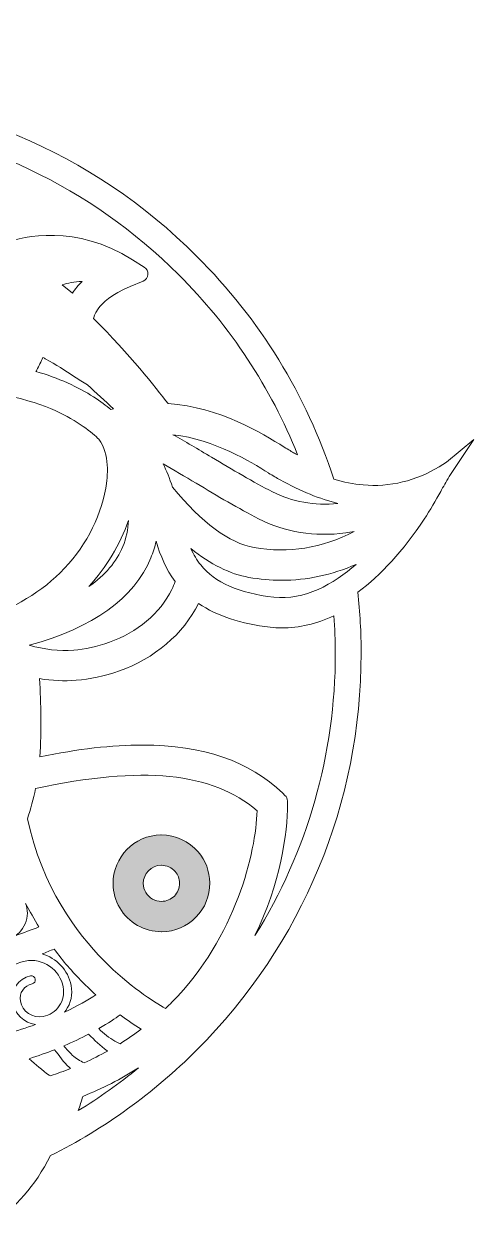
# Model space of a CAD drawing. Header units: millimetres. Extents: x 29 to 1471, y -326 to -22.
# Drawn here: x 960.2 to 1074.1, y -326 to -22.5 of the extents above; entities that cross this region are included whole.
import ezdxf

# ---------------------------------------------------------------- set-up
doc = ezdxf.new("R2010")
doc.units = ezdxf.units.MM
doc.header["$MEASUREMENT"] = 0
doc.layers.add('Layer 2', color=7, linetype='Continuous')

# ---------------------------------------------------------------- blocks, each defined once
blk = doc.blocks.new('block 2')
at = {"layer": 'Layer 2'}
h = blk.add_hatch(color=1, dxfattribs=at)
h.dxf.hatch_style = 2
edge = h.paths.add_edge_path()
edge.add_spline(control_points=[(1004.3, -232.07), (1001.98, -229.35), (998.58, -227.79), (994.99, -227.79), (994.99, -227.79), (994.89, -227.79), (994.89, -227.79), (988.14, -227.86), (982.71, -233.4), (982.77, -240.15), (982.77, -240.15), (982.77, -240.15), (982.77, -240.15), (982.82, -244.51), (985.2, -248.55), (988.99, -250.68), (990.82, -251.72), (992.9, -252.27), (995.02, -252.27), (995.02, -252.27), (995.13, -252.27), (995.13, -252.27), (998.4, -252.24), (1001.46, -250.94), (1003.75, -248.6), (1006.04, -246.26), (1007.28, -243.18), (1007.25, -239.91), (1007.22, -237.01), (1006.17, -234.23), (1004.3, -232.07)], knot_values=[0, 0, 0, 0, 1, 1, 1, 2, 2, 2, 3, 3, 3, 4, 4, 4, 5, 5, 5, 6, 6, 6, 7, 7, 7, 8, 8, 8, 9, 9, 9, 10, 10, 10, 10], degree=3, periodic=1)
edge = h.paths.add_edge_path()
edge.add_spline(control_points=[(998.28, -243.24), (997.42, -244.11), (996.27, -244.6), (995.03, -244.61), (994.25, -244.61), (993.47, -244.42), (992.76, -244.02), (991.34, -243.22), (990.45, -241.7), (990.43, -240.07), (990.41, -237.55), (992.44, -235.47), (994.96, -235.45), (994.96, -235.45), (995.02, -235.45), (995.02, -235.45), (996.35, -235.45), (997.62, -236.04), (998.49, -237.06), (999.19, -237.86), (999.58, -238.9), (999.59, -239.98), (999.6, -241.21), (999.13, -242.37), (998.28, -243.24)], knot_values=[0, 0, 0, 0, 1, 1, 1, 2, 2, 2, 3, 3, 3, 4, 4, 4, 5, 5, 5, 6, 6, 6, 7, 7, 7, 8, 8, 8, 8], degree=3, periodic=1)
at = {"layer": 'Layer 2', "lineweight": 0}
for points, knots in [([(1067.12, -133.42), (1067.12, -133.42), (1065.29, -134.56), (1065.29, -134.56), (1059.58, -138.13), (1052.74, -139.77), (1046.03, -139.19), (1043.59, -138.98), (1041.16, -138.49), (1038.61, -137.71), (1031.67, -116.33), (1020, -97.34), (1003.92, -81.25), (977.49, -54.82), (942.36, -40.05), (905, -39.64), (900.71, -36.67), (896.12, -34.01), (891.36, -31.74), (876.69, -24.73), (863.02, -22.49), (855.76, -22.68), (855.76, -22.68), (855.27, -22.7), (855.27, -22.7), (855.27, -22.7), (854.86, -22.95), (854.86, -22.95), (848.02, -27.12), (842.27, -34.68), (837.74, -45.42), (835.92, -49.74), (834.7, -53.66), (833.99, -56.25), (823.17, -60.39), (813.67, -66.56), (805.75, -74.6), (800.28, -80.14), (795.62, -86.54), (791.9, -93.62), (771.87, -118.86), (761.29, -149.33), (761.29, -181.75), (761.29, -182.17), (761.3, -182.59), (761.3, -183.01), (761.3, -183.01), (761.31, -183.44), (761.31, -183.44), (755.97, -187.66), (750.79, -193.5), (745.91, -200.82), (744.33, -203.18), (742.98, -205.59), (741.65, -207.94), (740.98, -209.15), (740.28, -210.4), (739.54, -211.64), (739.54, -211.64), (733.26, -221.01), (733.26, -221.01), (733.26, -221.01), (740.24, -215.28), (740.24, -215.28), (740.24, -215.28), (742.08, -214.13), (742.08, -214.13), (747.79, -210.56), (754.63, -208.92), (761.34, -209.5), (762.22, -209.58), (763.13, -209.69), (764.06, -209.85), (769.53, -237.27), (782.96, -262.3), (802.92, -282.25), (829.76, -309.1), (865.46, -323.88), (903.42, -323.88), (911.64, -323.88), (919.91, -323.17), (927.99, -321.77), (936.15, -324.47), (944.44, -326.02), (950.74, -326.02), (951.04, -326.02), (951.33, -326.01), (951.61, -326.01), (951.61, -326.01), (952.1, -325.99), (952.1, -325.99), (952.1, -325.99), (952.52, -325.74), (952.52, -325.74), (958.06, -322.36), (962.92, -316.71), (966.97, -308.95), (980.59, -302.13), (993.02, -293.15), (1003.92, -282.25), (1030.76, -255.41), (1045.55, -219.72), (1045.55, -181.75), (1045.55, -176.61), (1045.27, -171.42), (1044.72, -166.3), (1050.52, -162.03), (1056.16, -155.83), (1061.47, -147.87), (1063.04, -145.52), (1064.38, -143.13), (1065.69, -140.8), (1066.3, -139.71), (1067.07, -138.35), (1067.83, -137.05), (1067.83, -137.05), (1074.11, -127.68), (1074.11, -127.68), (1074.11, -127.68), (1067.12, -133.42), (1067.12, -133.42)], [0, 0, 0, 0, 1, 1, 1, 2, 2, 2, 3, 3, 3, 4, 4, 4, 5, 5, 5, 6, 6, 6, 7, 7, 7, 8, 8, 8, 9, 9, 9, 10, 10, 10, 11, 11, 11, 12, 12, 12, 13, 13, 13, 14, 14, 14, 15, 15, 15, 16, 16, 16, 17, 17, 17, 18, 18, 18, 19, 19, 19, 20, 20, 20, 21, 21, 21, 22, 22, 22, 23, 23, 23, 24, 24, 24, 25, 25, 25, 26, 26, 26, 27, 27, 27, 28, 28, 28, 29, 29, 29, 30, 30, 30, 31, 31, 31, 32, 32, 32, 33, 33, 33, 34, 34, 34, 35, 35, 35, 36, 36, 36, 37, 37, 37, 38, 38, 38, 39, 39, 39, 40, 40, 40, 40]), ([(999.33, -85.92), (1012.56, -99.15), (1022.69, -114.5), (1029.47, -131.59), (1029.22, -131.45), (1028.97, -131.31), (1028.72, -131.17), (1028.07, -130.82), (1027.15, -130.25), (1026.09, -129.59), (1020.39, -126.05), (1009.82, -119.49), (996.69, -118.6), (993.5, -114.36), (987.05, -106.25), (977.84, -97.05), (977.88, -96.83), (978.07, -95.88), (978.97, -94.63), (980.05, -93.12), (982.34, -90.91), (987.09, -88.94), (987.09, -88.94), (990.36, -87.58), (990.36, -87.58), (991.05, -87.29), (991.52, -86.65), (991.59, -85.9), (991.65, -85.16), (991.3, -84.44), (990.66, -84.04), (990.66, -84.04), (987.67, -82.16), (987.67, -82.16), (973.29, -73.1), (960.09, -76.28), (955.65, -77.79), (947.22, -71.5), (938.49, -66.11), (929.71, -61.75), (926.19, -56.43), (921.99, -51.45), (917.22, -46.93), (948.17, -50.04), (977.23, -63.82), (999.33, -85.92)], [0, 0, 0, 0, 1, 1, 1, 2, 2, 2, 3, 3, 3, 4, 4, 4, 5, 5, 5, 6, 6, 6, 7, 7, 7, 8, 8, 8, 9, 9, 9, 10, 10, 10, 11, 11, 11, 12, 12, 12, 13, 13, 13, 14, 14, 14, 15, 15, 15, 15]), ([(969.93, -88.49), (971.27, -88.07), (972.96, -87.72), (974.98, -87.64), (974.01, -88.58), (973.17, -89.57), (972.47, -90.61), (972.47, -90.61), (969.93, -88.49), (969.93, -88.49)], [0, 0, 0, 0, 1, 1, 1, 2, 2, 2, 3, 3, 3, 3]), ([(973.02, -111.77), (974.09, -112.45), (975.19, -113.17), (976.28, -113.86), (978.5, -115.83), (980.72, -117.85), (982.87, -119.89), (982.66, -119.94), (982.45, -120), (982.24, -120.06), (979.97, -118.2), (976.32, -115.63), (971.24, -113.35), (968.72, -112.22), (966.04, -111.25), (963.26, -110.46), (963.29, -110.39), (963.33, -110.33), (963.36, -110.26), (963.36, -110.26), (963.47, -110.06), (963.47, -110.06), (964.04, -109.05), (964.55, -107.99), (965.02, -106.89), (965.28, -107.03), (965.55, -107.18), (965.8, -107.32), (968.27, -108.69), (970.68, -110.25), (973.02, -111.77)], [0, 0, 0, 0, 1, 1, 1, 2, 2, 2, 3, 3, 3, 4, 4, 4, 5, 5, 5, 6, 6, 6, 7, 7, 7, 8, 8, 8, 9, 9, 9, 10, 10, 10, 10]), ([(947.76, -173.5), (947.76, -173.5), (944.66, -174.32), (944.66, -174.32), (944.6, -169.02), (943.51, -163.82), (941.46, -158.99), (941.46, -158.99), (942.81, -160.47), (942.81, -160.47), (943.36, -161.08), (944.21, -161.29), (944.97, -161.01), (945.74, -160.73), (946.26, -160.02), (946.29, -159.21), (946.29, -159.21), (946.46, -154.73), (946.46, -154.73), (946.47, -154.43), (946.54, -152.29), (946.54, -152.28), (946.67, -147.58), (946.71, -141.38), (945.8, -135.15), (944.65, -127.38), (941.96, -120.92), (937.8, -115.98), (937.73, -115.89), (937.65, -115.8), (937.57, -115.71), (951.94, -114.69), (962.06, -117.62), (968.1, -120.34), (973.9, -122.94), (977.53, -125.99), (979.21, -127.62), (981.94, -131.44), (981.46, -137.01), (980.92, -140.01), (979.52, -147.88), (975.42, -155.47), (969.4, -161.4), (963.62, -167.09), (956.14, -171.27), (947.76, -173.5)], [0, 0, 0, 0, 1, 1, 1, 2, 2, 2, 3, 3, 3, 4, 4, 4, 5, 5, 5, 6, 6, 6, 7, 7, 7, 8, 8, 8, 9, 9, 9, 10, 10, 10, 11, 11, 11, 12, 12, 12, 13, 13, 13, 14, 14, 14, 15, 15, 15, 15]), ([(1039.68, -143.85), (1033.69, -144.46), (1028.13, -143.48), (1023.08, -140.9), (1018.36, -138.5), (1012.94, -135.28), (1007.7, -132.16), (1004.27, -130.12), (1000.97, -128.16), (997.92, -126.46), (1008.57, -127.73), (1017.52, -133.29), (1022.11, -136.14), (1022.11, -136.14), (1022.14, -136.16), (1022.14, -136.16), (1023.25, -136.84), (1024.21, -137.44), (1025.03, -137.89), (1030.32, -140.8), (1035.09, -142.75), (1039.68, -143.85)], [0, 0, 0, 0, 1, 1, 1, 2, 2, 2, 3, 3, 3, 4, 4, 4, 5, 5, 5, 6, 6, 6, 7, 7, 7, 7]), ([(1043.8, -150.98), (1035.65, -155.21), (1027.16, -156.57), (1018.48, -155.03), (1012.22, -153.92), (1005.26, -148.77), (997.82, -139.74), (997.09, -137.47), (996.31, -135.56), (995.43, -133.85), (998.13, -135.38), (1000.99, -137.09), (1003.79, -138.75), (1009.13, -141.93), (1014.65, -145.21), (1019.6, -147.73), (1026.31, -151.15), (1033.73, -152.35), (1041.66, -151.32), (1042.37, -151.22), (1043.08, -151.11), (1043.8, -150.98)], [0, 0, 0, 0, 1, 1, 1, 2, 2, 2, 3, 3, 3, 4, 4, 4, 5, 5, 5, 6, 6, 6, 7, 7, 7, 7]), ([(986.68, -148.15), (986.56, -150.51), (986.09, -152.72), (985.25, -154.76), (983.67, -158.62), (980.78, -162.01), (976.64, -164.91), (981.11, -160.01), (984.55, -154.24), (986.68, -148.15)], [0, 0, 0, 0, 1, 1, 1, 2, 2, 2, 3, 3, 3, 3]), ([(972.81, -180.99), (969.17, -181.29), (965.28, -180.85), (961.58, -179.74), (977.8, -175.31), (988.14, -167.89), (992.33, -157.67), (992.89, -156.32), (993.33, -154.91), (993.66, -153.45), (994.79, -157.13), (996.19, -160.51), (998.48, -163.58), (998.23, -164.3), (997.95, -164.99), (997.63, -165.64), (994.72, -171.61), (988.83, -176.61), (981.88, -178.99), (978.7, -180.09), (975.65, -180.76), (972.81, -180.99), (972.81, -180.99), (972.81, -180.99), (972.81, -180.99)], [0, 0, 0, 0, 1, 1, 1, 2, 2, 2, 3, 3, 3, 4, 4, 4, 5, 5, 5, 6, 6, 6, 7, 7, 7, 8, 8, 8, 8]), ([(1023.43, -167.6), (1014.71, -166.61), (1008.49, -163.86), (1004.95, -159.42), (1003.98, -158.21), (1003.19, -156.89), (1002.47, -155.28), (1007.46, -159.28), (1012.38, -161.73), (1017.14, -162.57), (1019.88, -163.06), (1022.65, -163.31), (1025.37, -163.31), (1031.82, -163.31), (1038.15, -161.96), (1044.29, -159.28), (1038.56, -164.25), (1031.24, -168.49), (1023.43, -167.6)], [0, 0, 0, 0, 1, 1, 1, 2, 2, 2, 3, 3, 3, 4, 4, 4, 5, 5, 5, 6, 6, 6, 6]), ([(1018.69, -253.26), (1025.05, -240.01), (1026.99, -227.31), (1026.91, -219.95), (1026.91, -219.95), (1026.9, -219.18), (1026.9, -219.18), (1026.89, -218.65), (1026.67, -218.13), (1026.28, -217.76), (1026.28, -217.76), (1025.73, -217.23), (1025.73, -217.23), (1017.19, -209.05), (1005.64, -205.02), (990.22, -205.02), (982.55, -205.02), (973.92, -206.02), (964.23, -208), (964.77, -201.3), (964.49, -194.66), (964.18, -188.21), (967.28, -188.73), (970.46, -188.87), (973.44, -188.63), (976.91, -188.34), (980.58, -187.54), (984.37, -186.24), (993.13, -183.23), (1000.6, -176.87), (1004.42, -169.19), (1009.08, -172.35), (1015.17, -174.38), (1022.56, -175.22), (1023.51, -175.32), (1024.49, -175.38), (1025.47, -175.38), (1029.86, -175.38), (1034.29, -174.34), (1038.68, -172.29), (1038.91, -175.5), (1039.02, -178.67), (1039.02, -181.76), (1039.02, -207.42), (1031.93, -232), (1018.69, -253.26)], [0, 0, 0, 0, 1, 1, 1, 2, 2, 2, 3, 3, 3, 4, 4, 4, 5, 5, 5, 6, 6, 6, 7, 7, 7, 8, 8, 8, 9, 9, 9, 10, 10, 10, 11, 11, 11, 12, 12, 12, 13, 13, 13, 14, 14, 14, 15, 15, 15, 15]), ([(997.66, -270.12), (997.14, -270.65), (996.61, -271.17), (996.07, -271.68), (993.1, -270), (986.76, -266.03), (980.42, -259.59), (973.65, -252.73), (964.83, -240.94), (961.09, -223.67), (961.95, -221.23), (962.64, -218.68), (963.15, -216.06), (990.14, -210.15), (1007.99, -211.93), (1019.23, -221.67), (1018.88, -232.12), (1013.99, -253.57), (997.66, -270.12)], [0, 0, 0, 0, 1, 1, 1, 2, 2, 2, 3, 3, 3, 4, 4, 4, 5, 5, 5, 6, 6, 6, 6]), ([(1004.3, -232.07), (1001.98, -229.35), (998.58, -227.79), (994.99, -227.79), (994.99, -227.79), (994.89, -227.79), (994.89, -227.79), (988.14, -227.86), (982.71, -233.4), (982.77, -240.15), (982.77, -240.15), (982.77, -240.15), (982.77, -240.15), (982.82, -244.51), (985.2, -248.55), (988.99, -250.68), (990.82, -251.72), (992.9, -252.27), (995.02, -252.27), (995.02, -252.27), (995.13, -252.27), (995.13, -252.27), (998.4, -252.24), (1001.46, -250.94), (1003.75, -248.6), (1006.04, -246.26), (1007.28, -243.18), (1007.25, -239.91), (1007.22, -237.01), (1006.17, -234.23), (1004.3, -232.07)], [0, 0, 0, 0, 1, 1, 1, 2, 2, 2, 3, 3, 3, 4, 4, 4, 5, 5, 5, 6, 6, 6, 7, 7, 7, 8, 8, 8, 9, 9, 9, 10, 10, 10, 10]), ([(998.28, -243.24), (997.42, -244.11), (996.27, -244.6), (995.03, -244.61), (994.25, -244.61), (993.47, -244.42), (992.76, -244.02), (991.34, -243.22), (990.45, -241.7), (990.43, -240.07), (990.41, -237.55), (992.44, -235.47), (994.96, -235.45), (994.96, -235.45), (995.02, -235.45), (995.02, -235.45), (996.35, -235.45), (997.62, -236.04), (998.49, -237.06), (999.19, -237.86), (999.58, -238.9), (999.59, -239.98), (999.6, -241.21), (999.13, -242.37), (998.28, -243.24)], [0, 0, 0, 0, 1, 1, 1, 2, 2, 2, 3, 3, 3, 4, 4, 4, 5, 5, 5, 6, 6, 6, 7, 7, 7, 8, 8, 8, 8]), ([(958.14, -253.21), (958.43, -253.02), (958.72, -252.8), (958.98, -252.54), (960.33, -251.23), (961.08, -249.47), (961.09, -247.59), (961.1, -246.73), (960.95, -245.9), (960.66, -245.12), (961.69, -247.14), (962.81, -249.13), (964.01, -251.06), (962.09, -251.83), (960.13, -252.55), (958.14, -253.21)], [0, 0, 0, 0, 1, 1, 1, 2, 2, 2, 3, 3, 3, 4, 4, 4, 5, 5, 5, 5]), ([(972.16, -265.9), (971.41, -261.93), (968.46, -258.92), (964.81, -257.9), (965.83, -257.5), (966.85, -257.1), (967.85, -256.67), (970.06, -259.65), (972.48, -262.46), (975.04, -265.05), (976.12, -266.14), (977.25, -267.22), (978.4, -268.27), (976.5, -269.5), (973.84, -271.07), (970.49, -272.68), (970.61, -272.52), (970.73, -272.37), (970.84, -272.21), (972.11, -270.35), (972.58, -268.11), (972.16, -265.9)], [0, 0, 0, 0, 1, 1, 1, 2, 2, 2, 3, 3, 3, 4, 4, 4, 5, 5, 5, 6, 6, 6, 7, 7, 7, 7]), ([(952.09, -272.04), (951.01, -266.31), (954.79, -260.77), (960.52, -259.69), (964.99, -258.85), (969.32, -261.8), (970.16, -266.27), (970.48, -267.95), (970.13, -269.66), (969.16, -271.07), (968.2, -272.48), (966.74, -273.43), (965.06, -273.75), (962.4, -274.25), (959.82, -272.49), (959.32, -269.83), (958.94, -267.81), (960.27, -265.85), (962.29, -265.47), (962.84, -265.37), (963.2, -264.84), (963.1, -264.29), (963, -263.73), (962.47, -263.37), (961.92, -263.48), (958.79, -264.07), (956.73, -267.08), (957.32, -270.21), (957.88, -273.18), (960.28, -275.35), (963.12, -275.78), (960.87, -276.6), (958.43, -277.39), (955.81, -278.09), (954.44, -276.32), (953.18, -274.46), (952.05, -272.55), (952.11, -272.39), (952.13, -272.22), (952.09, -272.04)], [0, 0, 0, 0, 1, 1, 1, 2, 2, 2, 3, 3, 3, 4, 4, 4, 5, 5, 5, 6, 6, 6, 7, 7, 7, 8, 8, 8, 9, 9, 9, 10, 10, 10, 11, 11, 11, 12, 12, 12, 13, 13, 13, 13]), ([(984.56, -280.62), (984.1, -280.42), (983.66, -280.21), (983.23, -279.96), (981.93, -279.2), (980.24, -278.09), (979.18, -276.78), (981.55, -275.42), (983.37, -274.22), (984.59, -273.34), (986.34, -274.65), (988.12, -275.85), (989.89, -276.95), (988.17, -278.25), (986.4, -279.47), (984.56, -280.62)], [0, 0, 0, 0, 1, 1, 1, 2, 2, 2, 3, 3, 3, 4, 4, 4, 5, 5, 5, 5]), ([(970.31, -281.19), (972.64, -280.19), (974.72, -279.19), (976.56, -278.22), (978.13, -279.65), (979.49, -281.21), (981.29, -282.41), (981.33, -282.43), (981.36, -282.46), (981.4, -282.48), (979.48, -283.55), (977.5, -284.54), (975.46, -285.46), (974.4, -284.99), (973.4, -284.43), (972.45, -283.51), (971.66, -282.75), (971.01, -281.94), (970.31, -281.19)], [0, 0, 0, 0, 1, 1, 1, 2, 2, 2, 3, 3, 3, 4, 4, 4, 5, 5, 5, 6, 6, 6, 6]), ([(966.94, -288.72), (966.84, -288.68), (966.73, -288.65), (966.62, -288.62), (964.85, -287.32), (963.16, -285.91), (961.56, -284.42), (963.84, -283.7), (965.96, -282.94), (967.94, -282.16), (969.22, -283.59), (970.19, -285.33), (971.65, -286.6), (971.77, -286.7), (971.9, -286.81), (972.02, -286.91), (970.36, -287.56), (968.67, -288.17), (966.94, -288.72)], [0, 0, 0, 0, 1, 1, 1, 2, 2, 2, 3, 3, 3, 4, 4, 4, 5, 5, 5, 6, 6, 6, 6]), ([(973.98, -297.56), (974.38, -296.36), (974.76, -295.15), (975.11, -293.95), (980.09, -291.97), (984.8, -289.57), (989.2, -286.75), (984.38, -290.71), (979.29, -294.32), (973.98, -297.56)], [0, 0, 0, 0, 1, 1, 1, 2, 2, 2, 3, 3, 3, 3])]:
    blk.add_open_spline(points, degree=3, knots=knots, dxfattribs=at)

msp = doc.modelspace()

# ---------------------------------------------------------------- block references
at = {"layer": 'Layer 2'}
msp.add_blockref('block 2', (0, 0), dxfattribs=at)

doc.saveas('drawing.dxf')
